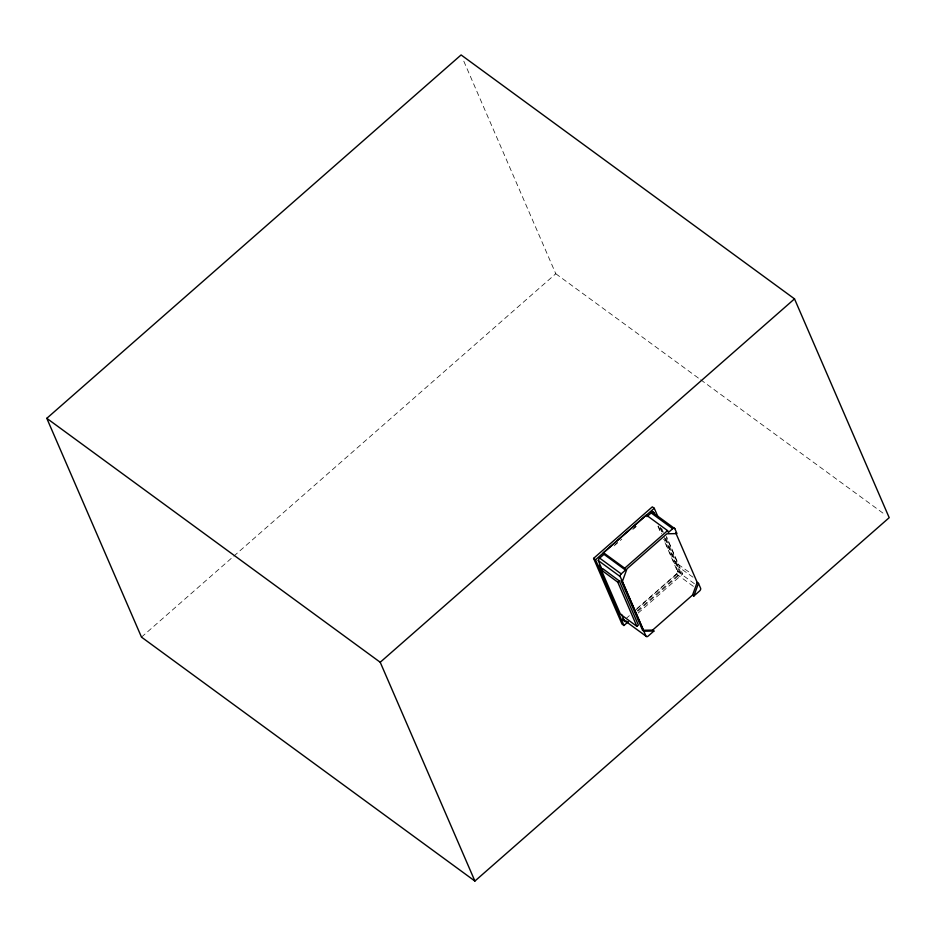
<?xml version="1.0" encoding="UTF-8"?>
<svg xmlns="http://www.w3.org/2000/svg" width="936" height="936" viewBox="0 0 936 936"><rect width="100%" height="100%" fill="white"/><g stroke="black" fill="none" stroke-linecap="round" stroke-linejoin="round"><path stroke-width="0.7" stroke-dasharray="4.68 3.51" d="M141.488 637.123L232.701 557.131M233.801 556.159L555.785 273.745L462.829 58.945M615.092 544.577L617.292 542.646M633.777 528.185L635.977 526.254M614.133 545.852L621.82 539.101M632.818 529.46L636.106 526.57M692.979 577.184L676.716 565.695L678.179 564.408L666.584 537.603M636.971 608.564L676.412 573.967A2.153 1.322 -53.8 0 0 677.395 571.264L663.647 539.487M626.067 618.556L629.366 615.666M635.965 609.874L676.646 574.201A2.539 1.556 -53.8 0 0 677.804 571.019L664.01 539.171M637.252 610.728L680.764 572.563L665.672 537.697M637.896 611.29L678.577 575.617A2.539 1.556 -53.8 0 0 679.735 572.434L664.806 537.931M638.095 613.103L682.695 573.979L666.444 536.433M678.179 564.408L689.809 572.61M555.785 273.745L699.52 378.904M700.69 379.77L885.667 515.092M680.764 572.563L682.695 573.979M677.804 571.019L679.735 572.434M677.395 571.264L694.804 584.005M676.412 573.967L693.822 586.696M661.612 528.313L663.355 532.338M660.208 527.307L662.501 532.619M660.477 528.173L662.22 532.186M664.537 537.545L676.716 565.695M658.265 525.892L661.717 533.859M657.914 526.254L660.781 532.876"/><path stroke-width="1.4" d="M622.791 619.176L645.992 636.152A2.153 1.322 -53.8 0 0 648.133 636.106L653.913 631.039L643.863 631.227L622.37 581.467L626.991 568.807L666.912 533.801L676.962 533.59L674.833 528.664L652.778 512.542M622.37 581.467L621.083 580.531L642.576 630.279L652.626 630.092L692.546 595.074L697.191 582.379L675.675 532.654M692.546 595.074L693.845 596.021L698.478 583.327L697.191 582.379M46.8 418.322L461.097 54.943L794.512 298.876L889.2 517.678L474.903 881.057L141.488 637.123L46.8 418.322L380.215 662.255L474.903 881.057M380.215 662.255L794.512 298.876M628.313 621.691L623.961 625.505L622.019 624.09L593.588 558.371L652.322 506.856L654.264 508.26L658.324 517.655M645.992 636.152L620.217 576.576A2.153 1.322 -53.8 0 1 621.2 573.873L625.517 570.094L604.246 554.521L603.428 552.649L646.285 515.057L667.567 530.618L668.374 532.49L672.692 528.711A2.153 1.322 -53.8 0 1 674.833 528.664M623.961 625.505L595.518 559.786L654.264 508.26M604.106 554.206L599.695 558.078A2.539 1.556 -53.8 0 0 598.537 561.249L602.562 570.539M646.963 516.613L651.374 512.752A2.539 1.556 -53.8 0 1 653.89 512.706L655.036 515.362M601.298 569.977L602.772 568.69L619.234 580.87L638.375 625.084L636.901 626.383L620.439 614.203L601.298 569.977L617.76 582.157L636.901 626.383M625.517 570.094L624.71 568.21L667.567 530.618M617.76 582.157L619.234 580.87M693.845 596.021L699.625 590.944A2.153 1.322 -53.8 0 0 700.608 588.253L698.478 583.327M651.947 511.29L653.89 512.706M650.649 512.577L672.692 528.711M603.428 552.649L624.71 568.21M599.145 557.739L621.2 573.873M598.162 560.442L620.217 576.576M593.588 558.371L595.518 559.786M652.626 630.092L653.913 631.039M642.576 630.279L643.863 631.227M622.452 619.573L624.382 620.989A2.539 1.556 -53.8 0 0 626.652 621.13M621.516 614.344L624.382 620.989M599.297 564.888L601.017 568.854M623.13 619.573A2.153 1.322 -53.8 0 1 622.873 619.328"/></g></svg>
